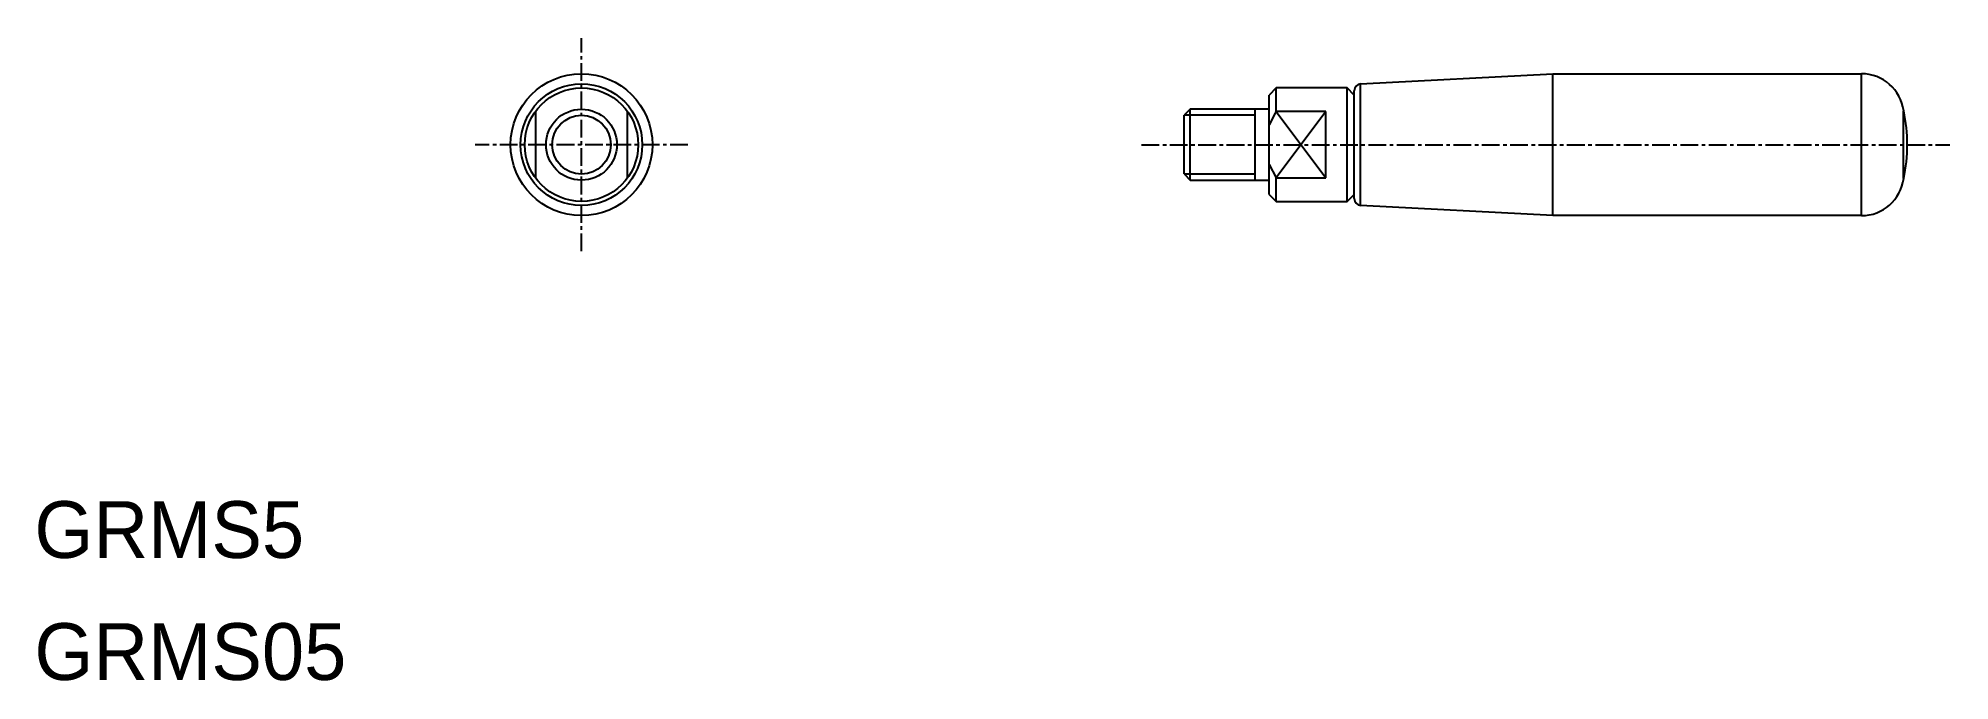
# Model space of a CAD drawing. Extents: x 0 to 135, y 0 to 45.
import ezdxf

# ---------------------------------------------------------------- set-up
doc = ezdxf.new("R2010")
doc.units = 0
doc.linetypes.add('CENTER', pattern=[2, 1.25, -0.25, 0.25, -0.25])
doc.layers.get('0').update_dxf_attribs({"linetype": 'CONTINUOUS'})
doc.layers.add('CENTER', color=1, linetype='CENTER')

msp = doc.modelspace()

# ---------------------------------------------------------------- linework, layer by layer
at = {"color": 7, "linetype": 'CONTINUOUS'}
for p, q in [((93.53, 42.02), (107.08, 42.73)), ((93.53, 33.45), (93.53, 42.02)), ((107.08, 42.73), (128.85, 42.73)), ((107.08, 32.73), (107.08, 42.73)), ((128.85, 32.73), (128.85, 42.73)), ((87.58, 41.73), (87.08, 41.23)), ((87.08, 34.23), (87.08, 41.23)), ((92.58, 41.73), (87.58, 41.73)), ((87.58, 40.07), (87.58, 41.73)), ((93.08, 41.23), (92.58, 41.73)), ((92.58, 33.73), (92.58, 41.73)), ((93.08, 41.23), (93.08, 41.52)), ((93.08, 34.23), (93.08, 41.23)), ((35.33, 40.07), (35.33, 35.4)), ((41.83, 35.4), (41.83, 40.07)), ((81.51, 40.23), (81.08, 39.8)), ((81.08, 35.67), (81.08, 39.8)), ((87.08, 40.23), (81.51, 40.23)), ((81.51, 35.23), (81.51, 40.23)), ((86.08, 35.23), (86.08, 40.23)), ((91.08, 40.07), (87.58, 40.07)), ((91.08, 35.4), (91.08, 40.07)), ((131.82, 35.34), (131.82, 40.12)), ((81.08, 35.67), (81.51, 35.23)), ((81.51, 35.23), (87.08, 35.23)), ((87.08, 36.34), (87.58, 35.4)), ((87.58, 33.73), (87.58, 35.4)), ((87.58, 35.4), (91.08, 35.4)), ((87.08, 34.23), (87.58, 33.73)), ((87.58, 33.73), (92.58, 33.73)), ((92.58, 33.73), (93.08, 34.23)), ((93.08, 33.94), (93.08, 34.23)), ((107.08, 32.73), (93.53, 33.45)), ((128.85, 32.73), (107.08, 32.73))]:
    msp.add_line(p, q, dxfattribs=at)
at = {"color": 3, "linetype": 'CONTINUOUS'}
for p, q in [((86.08, 39.8), (81.08, 39.8)), ((87.58, 40.07), (91.08, 35.4)), ((91.08, 40.07), (87.58, 35.4)), ((81.08, 35.67), (86.08, 35.67))]:
    msp.add_line(p, q, dxfattribs=at)
at = {"color": 7, "linetype": 'CONTINUOUS', "flags": 128}
msp.add_lwpolyline([(87.58, 40.07), (87.51, 39.95), (87.08, 39.13)], dxfattribs=at)
at = {"color": 7, "linetype": 'CONTINUOUS'}
for radius in [5, 4.29, 4, 2.5]:
    msp.add_circle((38.58, 37.73), radius, dxfattribs=at)
at = {"color": 3, "linetype": 'CONTINUOUS'}
msp.add_circle((38.58, 37.73), 2.07, dxfattribs=at)
at = {"color": 7, "linetype": 'CONTINUOUS'}
for centre, radius, start, end in [((93.58, 41.52), 0.5, 94.7636, 180), ((128.85, 39.73), 3, 7.4482, 90), ((120.68, 37.73), 11.4, 347.9031, 12.0969), ((128.85, 35.73), 3, 270, 352.5518), ((93.58, 33.94), 0.5, 180, 265.2364)]:
    msp.add_arc(centre, radius, start, end, dxfattribs=at)
at = {"layer": 'CENTER', "color": 1, "linetype": 'CENTER'}
for p, q in [((38.58, 30.23), (38.58, 45.23)), ((46.08, 37.73), (31.08, 37.73)), ((78.08, 37.73), (135.08, 37.73))]:
    msp.add_line(p, q, dxfattribs=at)

# ---------------------------------------------------------------- texts
for s, p in [('GRMS5', (0, 8.6)), ('GRMS05', (0, 0))]:
    msp.add_text(s, height=4).set_placement(p)

doc.saveas('drawing.dxf')
